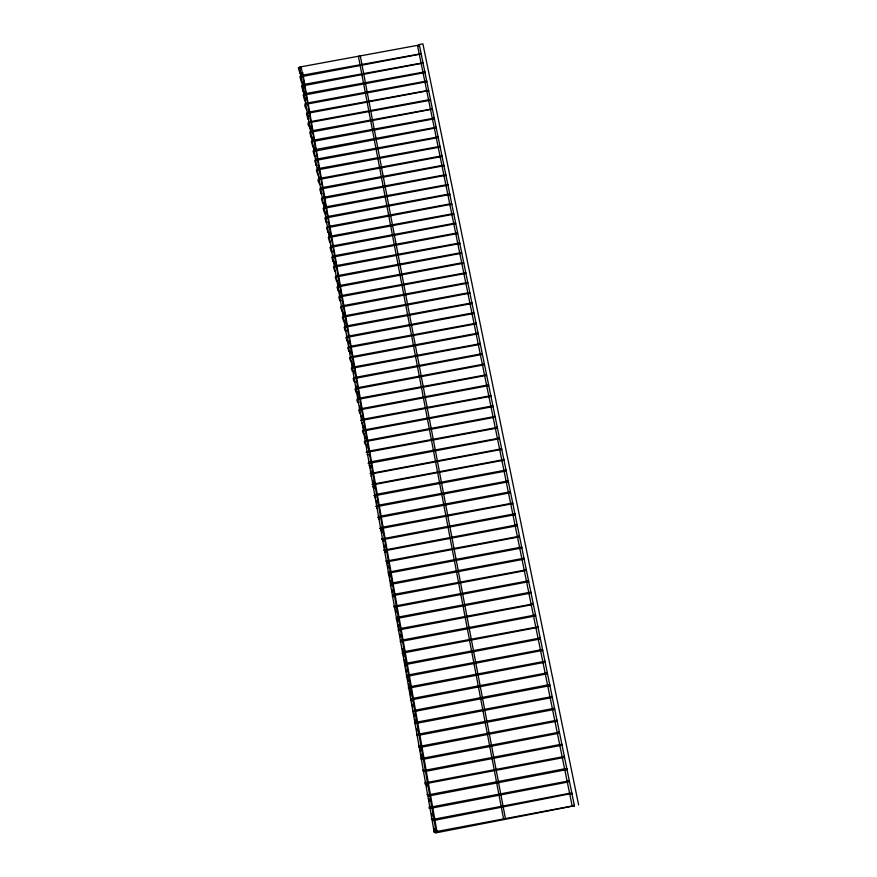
<?xml version="1.0" encoding="UTF-8"?>
<svg xmlns="http://www.w3.org/2000/svg" width="877" height="877" viewBox="0 0 877 877"><rect width="100%" height="100%" fill="white"/><g stroke="black" fill="none" stroke-linecap="round" stroke-linejoin="round"><path stroke-width="1.32" d="M429.204 806.818L430.07 806.237M424.939 782.602L425.794 782.032M419.59 746.908L419.042 746.031L418.833 747.051M411.357 699.353L410.524 699.923L410.732 698.914M407.257 676.112L406.424 676.671L406.632 675.674M400.208 641.416L400.734 642.26L401.173 641.624M396.196 618.691L396.722 619.524M398.191 630.026L398.728 630.87L399.156 630.234M393.181 596.36L392.359 596.908L392.567 595.932M394.201 607.399L395.078 608.002M388.281 573.832L388.807 574.643M385.332 551.885L384.51 552.422L384.718 551.469M378.59 518.844L379.445 519.425M374.764 497.182L375.279 497.983L375.707 497.38M376.671 507.991L377.527 508.572M371.914 475.904L371.103 476.419L371.311 475.498M364.426 433.501L364.01 434.093L363.506 433.315M366.202 444.409L365.358 443.85M381.506 539.541L381.944 538.938M358.901 402.17C357.608 404.264 355.382 397.851 358.55 398.355L486.406 374.775M360.732 412.574L359.932 413.078L360.14 412.179M361.653 422.824L362.157 423.602L362.574 423.01M377.614 517.485L379.401 516.389L510.239 491.822L510.414 492.764L379.577 517.419M379.555 528.491L381.342 527.406L512.552 503.113M356.862 391.504L356.27 392.326L356.479 391.427M357.893 402.357L358.309 401.776M375.685 506.522L377.461 505.426L508.024 480.925L508.189 481.857L377.647 506.457M351.217 361.587L350.636 361.203L351.425 360.71M353.902 373.865L353.42 371.168L352.433 371.431L352.85 370.85M355.163 381.879L354.451 382.01L354.659 381.122M373.766 495.615L375.531 494.507L505.81 470.072L505.974 471.004L375.718 495.527M347.632 341.263L347.051 340.879L347.84 340.386M349.748 351.195L348.838 351.019L349.627 350.526M344.08 321.114L343.499 320.73L344.288 320.237M345.845 331.166L345.275 330.782L346.053 330.289M420.938 53.738L301.436 75.4M366.158 452.444L367.901 451.315L497.138 427.439M367.2 452.291L497.226 428.053L497.018 427.055M368.044 463.166L369.798 462.036L499.309 438.105L499.397 438.719L368.998 463.396M340.868 300.921L339.98 300.745L340.758 300.263M342.304 311.094L341.734 310.721L342.512 310.228M300.943 76.748L421.037 53.99M363.44 430.991L492.885 406.621L492.699 405.865L364.141 429.993L362.409 431.144L363.418 433.687M365.314 441.624L495.034 417.2L494.858 416.432L366.016 440.627L364.273 441.767L365.27 444.222M337.053 281.298L336.483 280.925L337.261 280.443M339.125 290.989L338.226 290.824L339.004 290.331M360.535 420.554L362.267 419.403L490.671 395.702M361.576 420.412L490.758 396.316L490.561 395.341M333.589 261.642L333.019 261.28L333.786 260.798M335.31 271.453L334.74 271.081L335.518 270.598M357.86 399.386L486.494 375.4L486.296 374.424M359.713 409.877L488.599 385.606L488.423 384.86L360.403 408.857L358.682 410.019L359.723 412.76M328.842 231.912L328.075 232.394L328.272 231.55M330.147 242.151L329.577 241.778L330.355 241.307M331.857 251.874L331.298 251.513L332.065 251.03M356.018 388.939L484.356 364.755L484.181 364.032L356.709 387.897L354.988 389.081L356.062 392.008M325.444 212.662L324.676 213.133L324.874 212.3M327.132 222.265L326.365 222.747L326.573 221.903M352.357 368.187L480.168 344.343L480.081 343.707L353.036 367.123L351.337 368.318L352.433 371.431M354.187 378.546L482.24 354.407L482.076 353.683L354.867 377.483L353.157 378.678L354.253 381.692M321.87 193.28L321.3 194.036L321.508 193.203M323.756 203.091L322.988 203.563L323.196 202.74M350.537 357.871L478.053 333.83L477.877 333.117L351.217 356.796L349.517 358.002L350.636 361.203M318.636 174.961L317.858 174.457M319.436 184.247C321.87 185.135 316.301 181.868 318.494 178.645L441.8 155.854L441.898 156.512L319.064 179.456M346.919 337.382L473.898 313.429L473.733 312.727L347.588 336.286L345.9 337.502L347.051 340.879M348.728 347.599L475.992 323.854L475.904 323.229L349.397 346.525L347.709 347.73L348.838 351.019M315.325 156.172L314.536 155.667M317.068 165.205L316.663 165.731L316.191 165.051M345.132 327.198L471.859 303.541L471.76 302.905L345.79 326.091L344.113 327.318L345.275 330.782M311.719 137.711L311.171 137.371L311.927 136.911M313.67 146.832L312.804 146.667L313.56 146.207M341.559 306.961L467.726 283.15L467.562 282.471L342.216 305.843L340.539 307.082L341.734 310.721M343.335 317.057L469.776 293.203L469.612 292.512L344.003 315.95L342.326 317.178L343.499 320.73M306.292 109.68C308.66 110.666 303.069 106.632 305.229 103.431L426.562 81.046L426.65 81.769L305.81 104.308M308.857 118.702L308.101 119.151L308.309 118.351M309.537 128.108C311.927 129.062 306.336 125.214 308.507 122.002L430.322 99.518L430.41 100.23L309.921 122.484L308.989 123.186L310.129 126.661M339.783 296.897L465.72 273.394L465.621 272.758L340.44 295.779L338.774 297.018L339.98 300.745M303.924 91.57L303.069 91.416L303.815 90.967M305.613 100.362L305.218 100.877L304.757 100.208M336.264 276.924L461.631 253.245L461.477 252.587L336.911 275.773L335.244 277.033L336.483 280.925M338.018 286.889L463.659 263.177L463.495 262.497L338.665 285.749L337.009 287.009L338.226 290.824M301.173 73.405L300.055 73.558L300.263 72.78M302.006 82.668L301.469 82.328L302.214 81.89M334.51 266.992L459.647 243.631L459.548 242.984L335.146 265.841L333.501 267.101L334.74 271.081M331.024 247.259L455.612 223.723L455.459 223.076L331.659 246.086L330.026 247.369L331.298 251.513M332.767 257.104L457.619 233.523L457.454 232.865L333.403 255.941L331.758 257.213L333.019 261.28M329.292 237.448L453.661 214.229L453.562 213.582L329.84 236.286L328.294 237.557L329.577 241.778M422.791 62.848L303.047 84.565L301.578 85.979L303.069 91.416M325.86 217.956L449.671 194.551M327.57 227.68L451.644 204.231M302.554 85.891L422.889 63.1M324.15 208.277L447.719 185.2L447.643 184.532L324.687 207.071L323.153 208.375L324.479 212.837M320.752 189.015L443.806 165.753M322.44 198.63L445.757 175.312M315.709 160.436L438.029 137.612L437.941 136.922L316.224 159.186L314.722 160.535L316.104 165.38M317.386 169.93L439.947 147.051L439.87 146.371L317.902 168.68L316.389 170.017L317.77 174.797M310.721 132.197L432.284 109.186M312.376 141.57L434.203 118.844L434.115 118.143L312.892 140.298L311.401 141.668L312.804 146.667M304.176 95.078L424.775 72.583L424.687 71.87L304.681 93.762L303.201 95.165L304.67 100.526M424.621 71.684L424.775 72.583M426.485 80.859L426.65 81.769M428.404 90.364L307.948 112.267L306.457 113.648L307.904 118.877M308.145 116.137L307.345 113.889L308.276 113.177L428.502 90.638M311.171 137.371L309.745 132.284L311.236 130.914L432.175 108.901M435.332 832.328L434.258 832.416L299.331 67.628L300.153 66.97L301.228 67.288L436.165 831.966M301.228 67.288L300.405 67.946M300.373 75.85L299.967 76.825L301.469 82.328M300.986 72.725L302.675 72.769L301.874 73.427M434.06 117.902L434.203 118.844M503.606 819.217L358.496 56.731L359.351 56.062L360.381 56.391L505.459 818.778L504.396 819.096M313.955 151.315L436.088 127.889M314.459 156.007L313.056 151.074L314.558 149.726L435.968 127.264L436.11 128.206M573.361 805.886L572.166 805.996L417.584 45.856L419.184 44.924M419.096 44.672L419.469 45.505L418.57 46.185M441.734 155.602L441.898 156.512M321.114 193.74L319.754 189.114L321.278 187.799L443.674 165.117L443.817 166.049M370.039 473.558L501.491 448.827L501.578 449.43L371.881 473.832M322.791 203.278L321.453 198.728L322.977 197.424L445.626 174.676L445.768 175.608M371.936 484.367L503.683 459.592M431.802 818.34L431.363 819.008L431.999 819.48M427.516 794.014L427.066 794.683L427.713 795.143M415.413 723.24L414.437 723.021L415.281 722.451M416.948 734.17L417.145 735.277M409.219 688.127L408.243 687.908M403.102 653.486L402.137 653.277L402.971 652.718M404.593 664.13L404.79 665.204L404.999 664.218M390.594 584.751L390.375 585.704L391.12 585.573M386.669 562.508L386.461 563.472L387.185 563.33M381.363 530.333L380.421 530.136L381.243 529.609M382.778 540.473L382.569 541.416L383.172 540.561M373.207 486.209L372.999 487.141L373.591 486.286M368.066 454.988L367.134 454.801L367.945 454.286M447.555 184.291L447.719 185.2M383.556 550.252L516.97 524.819L517.134 525.761L385.442 550.624M382.021 538.895L514.711 513.769L514.876 514.711L383.479 539.508M381.594 539.147L382.295 538.719M385.869 561.181L519.305 536.264M419.469 45.505L574.369 805.579L435.102 831.824M449.605 194.179L449.682 194.837M393.817 606.281L528.371 580.793L528.535 581.736L395.395 606.95M302.675 72.769L436.79 830.629L435.672 830.957M327.866 232.098L326.573 227.79L328.119 226.507L451.512 203.596L451.655 204.516M388.204 572.199L521.497 547.062L521.662 548.004L389.399 573.01M407.432 675.137L542.348 649.495L542.556 650.416L407.63 676.233M409.504 686.855L544.77 661.302L544.935 662.245L409.702 687.963M411.587 698.64L547.105 672.856L547.314 673.788L411.784 699.747M413.67 710.469L549.495 684.608L549.649 685.156L549.726 685.715L413.867 711.576M415.775 722.352L551.962 696.59L552.126 697.533L415.972 723.47M417.88 734.29L554.319 708.287L554.472 708.846L554.549 709.405L418.077 735.419M420.006 746.294L556.752 720.214L556.972 721.168L420.204 747.423M422.133 758.342L559.186 732.185L559.416 733.161L422.33 759.471M424.271 770.444L561.642 744.211L561.872 745.198L424.468 771.585M426.419 782.613L564.163 756.489L564.339 757.432L424.72 783.852M428.568 794.825L566.575 768.438L566.739 769.041M428.776 795.976L566.805 769.589L566.575 768.438M430.739 807.103L569.129 780.837L569.294 781.791L430.947 808.254L428.798 807.947M432.92 819.436L571.563 792.896L571.727 793.521L433.128 820.598M435.31 832.986L574.238 805.831M381.528 528.447L512.639 503.716L512.431 502.685M387.415 561.795L519.392 536.856L519.184 535.814M391.197 583.216L523.777 558.254L523.942 559.197L391.383 584.268M393.203 594.529L526.156 569.864M393.389 595.593L526.233 570.445L526.025 569.392M397.215 617.298L530.684 592.139L530.848 593.082L397.413 618.373M399.243 628.765L533.095 603.902M399.43 629.839L533.172 604.483L532.953 603.409M401.282 640.276L535.332 614.985L535.507 615.928L401.469 641.361M403.321 651.841L537.765 626.858L537.842 627.428L403.508 652.927M405.371 663.461L540.035 638.039L540.199 638.982L405.569 664.558M373.799 484.652L503.771 460.195L503.562 459.186M449.539 193.916L326.397 216.772L324.863 218.066L326.167 222.451M419.118 44.541L422.9 43.85L578.634 804.987M299.485 67.091L419.162 45.056M504.33 818.877L505.459 818.778M435.726 830.727L436.79 830.629M369.82 464.909L369.009 465.424L369.612 465.83M459.46 242.699L459.647 243.631M413.199 710.699L412.585 711.62M421.552 758.035L420.708 758.605L421.344 759.065M465.523 272.462L465.72 273.394M471.662 302.598L471.859 303.541M475.992 323.854L475.805 322.9M479.971 343.378L480.168 344.343M423.898 770.368L422.911 770.149L423.043 770.949M433.753 831.637L433.611 830.826L434.608 831.056L434.137 828.348M499.397 438.719L499.188 437.722M501.578 449.43L501.381 448.432M542.567 650.591L542.348 649.495M549.726 685.715L549.495 684.608M554.549 709.405L554.319 708.287M556.983 721.332L556.752 720.214M566.805 769.589L566.652 768.986M571.793 794.047L571.563 792.896M574.062 805.207L574.303 806.369M304.538 96.404L305.251 99.035M298.366 67.704L299.868 73.284M302.85 86.966L303.716 90.167M299.331 67.628L300.219 70.916M301.239 77.823L301.82 79.993M420.916 53.387L421.059 54.341M422.769 62.497L422.911 63.451M428.382 90.035L428.524 90.978M432.153 108.573L432.306 109.515M552.05 696.974L552.126 697.533M551.984 696.974L551.907 696.426M540.122 638.412L540.199 638.982M540.057 638.467L539.98 637.897M530.771 592.501L530.848 593.082M530.717 592.6L530.629 592.019M517.046 525.17L517.134 525.761M517.002 525.312L516.926 524.72M510.326 492.161L510.414 492.764M510.282 492.337L510.195 491.734M505.886 470.401L505.974 471.004M505.854 470.587L505.766 469.984M300.8 73.12L301.282 75.817M302.477 82.559L302.949 85.255M304.144 91.997L304.615 94.694M310.326 127.055L310.809 129.752M312.234 137.853L312.705 140.55M313.9 147.292L314.372 149.989M317.474 167.518L317.945 170.215M319.14 176.957L319.612 179.653M323.657 202.587L324.139 205.284M325.323 212.026L325.805 214.722M328.897 232.252L329.379 234.948M334.137 261.927L334.608 264.624M337.711 282.153L338.182 284.85M339.377 291.592L339.848 294.288M342.951 311.828L343.422 314.525M344.617 321.267L345.089 323.964M348.18 341.493L348.662 344.19M349.846 350.932L350.329 353.628M351.754 361.719L352.949 368.472M356.04 386.001L356.522 388.697M356.994 391.394L358.189 398.136M359.614 406.226L360.085 408.923M361.28 415.665L361.752 418.362M362.946 425.115L363.418 427.812M364.854 435.902L365.325 438.599M366.52 445.341L366.992 448.037M370.083 465.566L370.565 468.263M371.037 470.96L371.519 473.657M372.703 480.41L373.185 483.106M373.657 485.803L374.139 488.5M376.277 500.635L376.759 503.332M381.517 530.3L381.988 532.997M384.137 545.143L384.608 547.84M387.711 565.369L388.182 568.066M389.377 574.808L389.848 577.504M390.32 580.201L390.802 582.898M391.997 589.64L392.468 592.337M395.56 609.877L396.042 612.574M397.226 619.315L397.709 622.012M398.18 624.709L398.662 627.406M399.846 634.148L400.329 636.845M402.466 648.98L402.949 651.677M403.42 654.385L403.891 657.081M404.374 659.778L405.558 666.52M406.04 669.217L406.511 671.914M407.224 675.959L408.178 681.352M408.66 684.049L409.131 686.746M409.614 689.443L410.798 696.185M411.28 698.881L411.752 701.578M412.234 704.275L412.705 706.972M413.9 713.725L414.372 716.421M414.843 719.118L415.325 721.815M416.509 728.557L416.992 731.254M420.083 748.783L420.565 751.479M421.037 754.176L421.519 756.873M426.277 783.852L426.748 786.548M428.897 798.684L429.368 801.381M431.517 813.516L431.988 816.213M507.98 480.837L508.189 481.857M514.876 514.711L514.667 513.681M521.662 548.004L521.453 546.952M523.733 558.145L523.942 559.197M528.535 581.736L528.316 580.673M535.507 615.928L535.288 614.854M537.842 627.428L537.623 626.353M544.716 661.148L544.935 662.245M547.325 673.953L547.105 672.856M559.186 732.185L559.416 733.315M561.872 745.34L561.642 744.211M564.339 757.432L564.108 756.303"/></g></svg>
